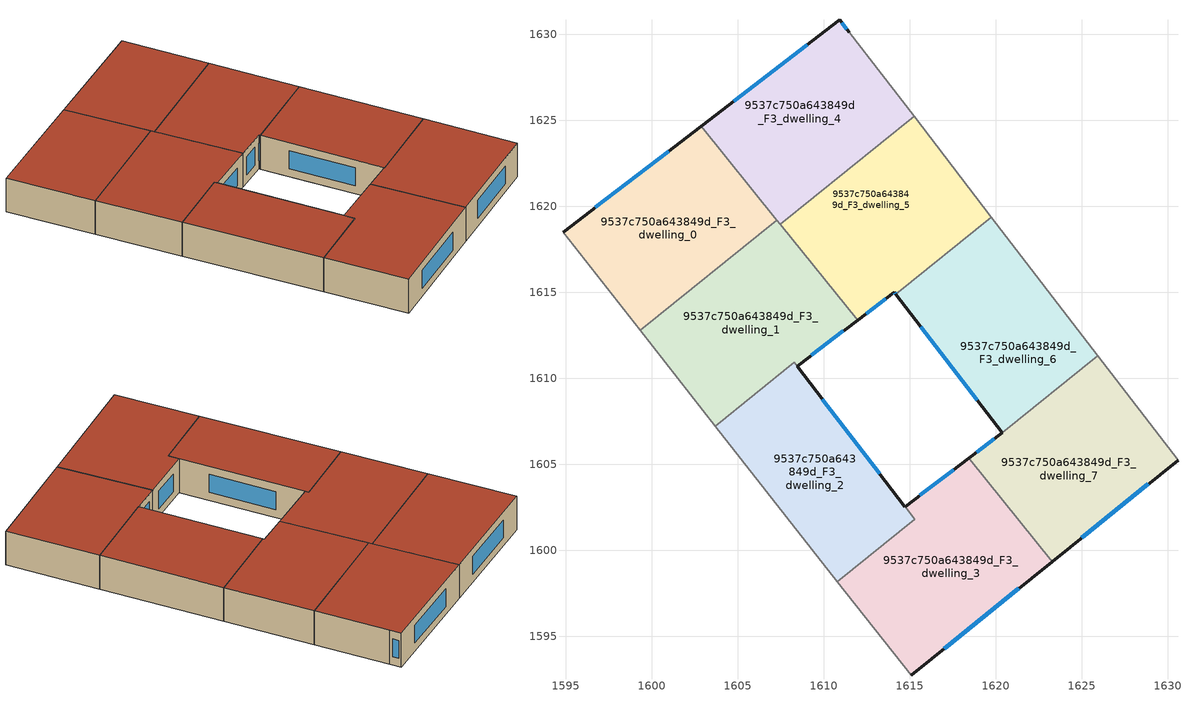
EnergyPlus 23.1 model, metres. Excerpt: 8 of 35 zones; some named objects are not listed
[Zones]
9537c750a643849d_F3_dwelling_0
 floor to 9537c750a643849d_F2_dwelling_0 (EU_floor_Construction): 1602.86,1624.67 1607.27,1619.2 1599.31,1612.79 1594.83,1618.49 z9
 wall outside (EU_wall_Construction): 1602.86,1624.67 1594.83,1618.49 z9:12
 wall to 9537c750a643849d_F3_dwelling_1 (EU_wall_Construction): 1599.31,1612.79 1607.27,1619.2 z9:12
 wall adiabatic (EU_wall_Construction): 1594.83,1618.49 1599.31,1612.79 z9:12
 wall to 9537c750a643849d_F3_dwelling_4 (EU_wall_Construction): 1607.27,1619.2 1602.86,1624.67 z9:12
 window (EU_Window_Construction): 1600.98,1623.21 1596.72,1619.94 z9.7:11.3
 roof outside (EU_roof_Construction): 1607.27,1619.2 1602.86,1624.67 1594.83,1618.49 1599.31,1612.79 z12
9537c750a643849d_F3_dwelling_1
 floor to 9537c750a643849d_F2_dwelling_1 (EU_floor_Construction): 1607.27,1619.2 1611.95,1613.38 1608.44,1610.71 1608.28,1610.92 1603.68,1607.22 1599.31,1612.79 z9
 wall outside (EU_wall_Construction): 1608.44,1610.71 1611.95,1613.38 z9:12
 wall adiabatic (EU_wall_Construction): 1599.31,1612.79 1603.68,1607.22 z9:12
 wall to 9537c750a643849d_F3_dwelling_2 (EU_wall_Construction): 1603.68,1607.22 1608.28,1610.92 1608.44,1610.71 z9:12
 wall to 9537c750a643849d_F3_dwelling_5 (EU_wall_Construction): 1611.95,1613.38 1607.46,1618.96 z9:12
 wall to 9537c750a643849d_F3_dwelling_4 (EU_wall_Construction): 1607.46,1618.96 1607.27,1619.2 z9:12
 window (EU_Window_Construction): 1609.27,1611.34 1611.13,1612.75 z9.7:11.3
 roof outside (EU_roof_Construction): 1608.44,1610.71 1611.95,1613.38 1607.27,1619.2 1599.31,1612.79 1603.68,1607.22 1608.28,1610.92 z12
9537c750a643849d_F3_dwelling_2
 floor to 9537c750a643849d_F2_dwelling_2 (EU_floor_Construction): 1608.28,1610.92 1615.28,1601.8 1610.79,1598.18 1603.68,1607.22 z9
 wall outside (EU_wall_Construction): 1614.71,1602.54 1608.44,1610.71 z9:12
 wall adiabatic (EU_wall_Construction): 1603.68,1607.22 1610.79,1598.18 z9:12
 wall to 9537c750a643849d_F3_dwelling_3 (EU_wall_Construction): 1610.79,1598.18 1615.28,1601.8 1614.71,1602.54 z9:12
 window (EU_Window_Construction): 1613.24,1604.46 1609.92,1608.79 z9.7:11.3
 roof outside (EU_roof_Construction): 1615.28,1601.8 1608.28,1610.92 1603.68,1607.22 1610.79,1598.18 z12
9537c750a643849d_F3_dwelling_3
 floor to 9537c750a643849d_F2_dwelling_3 (EU_floor_Construction): 1618.41,1605.36 1623.26,1599.34 1615.07,1592.73 1610.79,1598.18 1615.28,1601.8 1614.71,1602.54 z9
 wall outside (EU_wall_Construction): 1618.41,1605.36 1614.71,1602.54 / 1615.07,1592.73 1623.26,1599.34 z9:12
 wall adiabatic (EU_wall_Construction): 1610.79,1598.18 1615.07,1592.73 z9:12
 wall to 9537c750a643849d_F3_dwelling_7 (EU_wall_Construction): 1623.26,1599.34 1618.46,1605.3 1618.41,1605.36 z9:12
 window (EU_Window_Construction): 1617.55,1604.7 1615.58,1603.2 / 1616.99,1594.28 1621.34,1597.79 z9.7:11.3
 roof outside (EU_roof_Construction): 1623.26,1599.34 1618.41,1605.36 1614.71,1602.54 1615.28,1601.8 1610.79,1598.18 1615.07,1592.73 z12
9537c750a643849d_F3_dwelling_4
 floor to 9537c750a643849d_F2_dwelling_4 (EU_floor_Construction): 1611.47,1630.13 1614.35,1626.38 1606.55,1620.09 1602.86,1624.67 1610.91,1630.85 z9
 floor to 9537c750a643849d_F2_dwelling_5 (EU_floor_Construction): 1614.35,1626.38 1615.24,1625.23 1607.46,1618.96 1606.55,1620.09 z9
 wall outside (EU_wall_Construction): 1611.47,1630.13 1610.91,1630.85 1602.86,1624.67 z9:12
 wall adiabatic (EU_wall_Construction): 1615.24,1625.23 1611.47,1630.13 z9:12
 wall to 9537c750a643849d_F3_dwelling_5 (EU_wall_Construction): 1607.46,1618.96 1615.24,1625.23 z9:12
 window (EU_Window_Construction): 1609.02,1629.4 1604.75,1626.12 / 1611.34,1630.3 1611.04,1630.68 z9.7:11.3
 roof outside (EU_roof_Construction): 1615.24,1625.23 1611.47,1630.13 1610.91,1630.85 1602.86,1624.67 1607.46,1618.96 z12
9537c750a643849d_F3_dwelling_5
 floor to 9537c750a643849d_F2_dwelling_5 (EU_floor_Construction): 1615.24,1625.23 1617.91,1621.75 1610.21,1615.55 1607.46,1618.96 z9
 floor to 9537c750a643849d_F2_dwelling_6 (EU_floor_Construction): 1617.91,1621.75 1619.73,1619.37 1614.18,1614.89 1614.09,1615.01 1611.95,1613.38 1610.21,1615.55 z9
 wall outside (EU_wall_Construction): 1611.95,1613.38 1614.09,1615.01 1614.18,1614.89 z9:12
 wall adiabatic (EU_wall_Construction): 1619.73,1619.37 1615.24,1625.23 z9:12
 wall to 9537c750a643849d_F3_dwelling_6 (EU_wall_Construction): 1614.18,1614.89 1619.73,1619.37 z9:12
 window (EU_Window_Construction): 1612.45,1613.76 1613.59,1614.63 / 1614.11,1614.98 1614.16,1614.92 z9.7:11.3
 roof outside (EU_roof_Construction): 1614.18,1614.89 1619.73,1619.37 1615.24,1625.23 1607.46,1618.96 1611.95,1613.38 1614.09,1615.01 z12
9537c750a643849d_F3_dwelling_6
 floor to 9537c750a643849d_F2_dwelling_7 (EU_floor_Construction): 1622.21,1616.14 1625.92,1611.31 1620.37,1606.84 1620.36,1606.84 1616.66,1611.67 z9
 floor to 9537c750a643849d_F2_dwelling_6 (EU_floor_Construction): 1619.73,1619.37 1622.21,1616.14 1616.66,1611.67 1614.18,1614.89 z9
 wall outside (EU_wall_Construction): 1614.18,1614.89 1620.36,1606.85 z9:12
 wall adiabatic (EU_wall_Construction): 1625.92,1611.31 1619.73,1619.37 z9:12
 wall to 9537c750a643849d_F3_dwelling_7 (EU_wall_Construction): 1620.36,1606.84 1620.37,1606.83 / 1620.37,1606.84 1625.92,1611.31 z9:12
 window (EU_Window_Construction): 1615.63,1613 1618.9,1608.74 z9.7:11.3
 roof outside (EU_roof_Construction): 1625.92,1611.31 1619.73,1619.37 1614.18,1614.89 1620.36,1606.85 1620.37,1606.83 z12
9537c750a643849d_F3_dwelling_7
 floor to 9537c750a643849d_F2_dwelling_7 (EU_floor_Construction): 1625.92,1611.31 1626.85,1610.11 1621.29,1605.63 1620.37,1606.83 z9
 floor to 9537c750a643849d_F2_dwelling_8 (EU_floor_Construction): 1626.85,1610.11 1630.58,1605.25 1623.26,1599.34 1618.41,1605.36 1620.36,1606.84 1621.29,1605.63 z9
 wall outside (EU_wall_Construction): 1620.36,1606.84 1618.41,1605.36 / 1623.26,1599.34 1630.58,1605.25 z9:12
 wall adiabatic (EU_wall_Construction): 1630.58,1605.25 1625.92,1611.31 z9:12
 window (EU_Window_Construction): 1619.9,1606.5 1618.87,1605.71 / 1624.98,1600.73 1628.86,1603.86 z9.7:11.3
 roof outside (EU_roof_Construction): 1630.58,1605.25 1625.92,1611.31 1620.37,1606.83 1620.36,1606.84 1618.41,1605.36 1618.46,1605.3 1623.26,1599.34 z12
[Building]
EU S2 Campaign: North Axis=0; Terrain=City; Solar Distribution=FullExterior
[Site:Location]
Budapest.Ferenc.Liszt.Intl.AP: Latitude=47.437; Longitude=19.256; Time Zone=1; Elevation=185
[SizingPeriod:WeatherFileDays]
AnnualSizingPeriod: Begin Month=1; Begin Day of Month=1; End Month=12; End Day of Month=31; Day of Week for Start Day=Monday; Use Weather File Daylight Saving Period=No; Use Weather File Rain and Snow Indicators=No
[MATERIAL]
EU_InternalMass_Material: Roughness=MediumRough; Thickness=0.1; Conductivity=1; Density=1800; Specific Heat=900; Thermal Absorptance=0.9; Solar Absorptance=0.7; Visible Absorptance=0.7
[MATERIAL:NOMASS] Roughness=MediumRough; Thermal Absorptance=0.9; Solar Absorptance=0.7; Visible Absorptance=0.7
Name | Thermal Resistance
EU_wall_NoMass | 0.832559
EU_roof_NoMass | 1.39638
EU_floor_NoMass | 0.872794
[WINDOWMATERIAL:SIMPLEGLAZINGSYSTEM]
EU_Window_SimpleGlazing: UFactor=2.79869; Solar Heat Gain Coefficient=0.75; Visible Transmittance=0.75
[CONSTRUCTION]
EU_wall_Construction: EU_wall_NoMass
EU_roof_Construction: EU_roof_NoMass
EU_floor_Construction: EU_floor_NoMass
EU_Window_Construction: EU_Window_SimpleGlazing
EU_InternalMass_Construction: EU_InternalMass_Material
[ZONE] Type=1; Multiplier=1; Ceiling Height=autocalculate; Floor Area=autocalculate; Part of Total Floor Area=Yes
Name | Volume
9537c750a643849d_F3_dwelling_0 | 217.835
9537c750a643849d_F3_dwelling_1 | 222.206
9537c750a643849d_F3_dwelling_2 | 201.324
9537c750a643849d_F3_dwelling_3 | 229.997
9537c750a643849d_F3_dwelling_4 | 217.85
9537c750a643849d_F3_dwelling_5 | 217.853
9537c750a643849d_F3_dwelling_6 | 217.521
9537c750a643849d_F3_dwelling_7 | 218.162
[INTERNALMASS] Construction=EU_InternalMass_Construction
Name | Zone or ZoneList | Surface Area
9537c750a643849d_F3_dwelling_0_EU_InternalMass | 9537c750a643849d_F3_dwelling_0 | 72.6118
9537c750a643849d_F3_dwelling_1_EU_InternalMass | 9537c750a643849d_F3_dwelling_1 | 74.0681
9537c750a643849d_F3_dwelling_2_EU_InternalMass | 9537c750a643849d_F3_dwelling_2 | 67.108
9537c750a643849d_F3_dwelling_3_EU_InternalMass | 9537c750a643849d_F3_dwelling_3 | 76.6636
9537c750a643849d_F3_dwelling_4_EU_InternalMass | 9537c750a643849d_F3_dwelling_4 | 72.6166
9537c750a643849d_F3_dwelling_5_EU_InternalMass | 9537c750a643849d_F3_dwelling_5 | 72.6177
9537c750a643849d_F3_dwelling_6_EU_InternalMass | 9537c750a643849d_F3_dwelling_6 | 72.5068
9537c750a643849d_F3_dwelling_7_EU_InternalMass | 9537c750a643849d_F3_dwelling_7 | 72.7208
[OTHEREQUIPMENT] Fuel Type=Electricity; Design Level Calculation Method=Watts/Area; Power per Zone Floor Area=1; Fraction Latent=0; Fraction Radiant=0; Fraction Lost=0; Carbon Dioxide Generation Rate=0; EndUse Subcategory=EU_Step8_InternalGains
Name | Zone or ZoneList or Space or SpaceList | Schedule
EU_Step8_InternalGain_9537c750a643849d_F3_dwelling_0_f000 | 9537c750a643849d_F3_dwelling_0 | EU_Step8_GainSchedule_9537c750a643849d_F3_dwelling_0_f000
EU_Step8_InternalGain_9537c750a643849d_F3_dwelling_1_f000 | 9537c750a643849d_F3_dwelling_1 | EU_Step8_GainSchedule_9537c750a643849d_F3_dwelling_1_f000
EU_Step8_InternalGain_9537c750a643849d_F3_dwelling_2_f000 | 9537c750a643849d_F3_dwelling_2 | EU_Step8_GainSchedule_9537c750a643849d_F3_dwelling_2_f000
EU_Step8_InternalGain_9537c750a643849d_F3_dwelling_3_f000 | 9537c750a643849d_F3_dwelling_3 | EU_Step8_GainSchedule_9537c750a643849d_F3_dwelling_3_f000
EU_Step8_InternalGain_9537c750a643849d_F3_dwelling_4_f000 | 9537c750a643849d_F3_dwelling_4 | EU_Step8_GainSchedule_9537c750a643849d_F3_dwelling_4_f000
EU_Step8_InternalGain_9537c750a643849d_F3_dwelling_5_f000 | 9537c750a643849d_F3_dwelling_5 | EU_Step8_GainSchedule_9537c750a643849d_F3_dwelling_5_f000
EU_Step8_InternalGain_9537c750a643849d_F3_dwelling_6_f000 | 9537c750a643849d_F3_dwelling_6 | EU_Step8_GainSchedule_9537c750a643849d_F3_dwelling_6_f000
EU_Step8_InternalGain_9537c750a643849d_F3_dwelling_7_f000 | 9537c750a643849d_F3_dwelling_7 | EU_Step8_GainSchedule_9537c750a643849d_F3_dwelling_7_f000
[ZONEVENTILATION:DESIGNFLOWRATE] Schedule=EU_AlwaysOn; Design Flow Rate Calculation Method=AirChanges/Hour; Air Changes per Hour=0.475469; Ventilation Type=Natural; Fan Pressure Rise=0; Fan Total Efficiency=1; Constant Term Coefficient=1; Temperature Term Coefficient=0; Velocity Term Coefficient=0; Velocity Squared Term Coefficient=0; Minimum Indoor Temperature=-100; Maximum Indoor Temperature=100; Delta Temperature=-100; Minimum Outdoor Temperature=-100; Maximum Outdoor Temperature=100; Maximum Wind Speed=40
Name | Zone or ZoneList or Space or SpaceList
EU_ConstantAir_9537c750a643849d_F3_dwelling_0 | 9537c750a643849d_F3_dwelling_0
EU_ConstantAir_9537c750a643849d_F3_dwelling_1 | 9537c750a643849d_F3_dwelling_1
EU_ConstantAir_9537c750a643849d_F3_dwelling_2 | 9537c750a643849d_F3_dwelling_2
EU_ConstantAir_9537c750a643849d_F3_dwelling_3 | 9537c750a643849d_F3_dwelling_3
EU_ConstantAir_9537c750a643849d_F3_dwelling_4 | 9537c750a643849d_F3_dwelling_4
EU_ConstantAir_9537c750a643849d_F3_dwelling_5 | 9537c750a643849d_F3_dwelling_5
EU_ConstantAir_9537c750a643849d_F3_dwelling_6 | 9537c750a643849d_F3_dwelling_6
EU_ConstantAir_9537c750a643849d_F3_dwelling_7 | 9537c750a643849d_F3_dwelling_7
[HVACTEMPLATE:ZONE:IDEALLOADSAIRSYSTEM] System Availability Schedule=EU_AlwaysOn; Maximum Heating Supply Air Temperature=50; Minimum Cooling Supply Air Temperature=13; Maximum Heating Supply Air Humidity Ratio=0.0156; Minimum Cooling Supply Air Humidity Ratio=0.0077; Heating Limit=NoLimit; Cooling Limit=NoLimit; Heating Availability Schedule=EU_AlwaysOn; Cooling Availability Schedule=EU_CoolingOff; Dehumidification Control Type=ConstantSensibleHeatRatio; Cooling Sensible Heat Ratio=0.7; Dehumidification Setpoint=60; Humidification Control Type=None; Humidification Setpoint=30; Outdoor Air Method=None; Outdoor Air Flow Rate per Person=0.00944; Outdoor Air Flow Rate per Zone Floor Area=0; Outdoor Air Flow Rate per Zone=0; Demand Controlled Ventilation Type=None; Outdoor Air Economizer Type=NoEconomizer; Heat Recovery Type=None; Sensible Heat Recovery Effectiveness=0.7; Latent Heat Recovery Effectiveness=0.65
Name | Template Thermostat
9537c750a643849d_F3_dwelling_0 | EU_HeatOnly_9537c750a643849d_F3_dwelling_0
9537c750a643849d_F3_dwelling_1 | EU_HeatOnly_9537c750a643849d_F3_dwelling_1
9537c750a643849d_F3_dwelling_2 | EU_HeatOnly_9537c750a643849d_F3_dwelling_2
9537c750a643849d_F3_dwelling_3 | EU_HeatOnly_9537c750a643849d_F3_dwelling_3
9537c750a643849d_F3_dwelling_4 | EU_HeatOnly_9537c750a643849d_F3_dwelling_4
9537c750a643849d_F3_dwelling_5 | EU_HeatOnly_9537c750a643849d_F3_dwelling_5
9537c750a643849d_F3_dwelling_6 | EU_HeatOnly_9537c750a643849d_F3_dwelling_6
9537c750a643849d_F3_dwelling_7 | EU_HeatOnly_9537c750a643849d_F3_dwelling_7
[SIZING:ZONE] Zone Cooling Design Supply Air Temperature Input Method=SupplyAirTemperature; Zone Cooling Design Supply Air Temperature=13; Zone Heating Design Supply Air Temperature Input Method=SupplyAirTemperature; Zone Heating Design Supply Air Temperature=50; Zone Cooling Design Supply Air Humidity Ratio=0.008; Zone Heating Design Supply Air Humidity Ratio=0.008; Cooling Design Air Flow Method=DesignDay; Cooling Design Air Flow Rate=0; Cooling Minimum Air Flow per Zone Floor Area=0.000762; Cooling Minimum Air Flow=0; Cooling Minimum Air Flow Fraction=0.2; Heating Design Air Flow Method=DesignDay; Heating Design Air Flow Rate=0; Heating Maximum Air Flow per Zone Floor Area=0.002032; Heating Maximum Air Flow=0.141576; Heating Maximum Air Flow Fraction=0.3; Account for Dedicated Outdoor Air System=No; Dedicated Outdoor Air System Control Strategy=NeutralSupplyAir; Dedicated Outdoor Air Low Setpoint Temperature for Design=autosize; Dedicated Outdoor Air High Setpoint Temperature for Design=autosize; Zone Load Sizing Method=Sensible Load Only No Latent Load; Zone Latent Cooling Design Supply Air Humidity Ratio Input Method=HumidityRatioDifference; Zone Cooling Design Supply Air Humidity Ratio Difference=0.005; Zone Latent Heating Design Supply Air Humidity Ratio Input Method=HumidityRatioDifference; Zone Humidification Design Supply Air Humidity Ratio Difference=0.005
9537c750a643849d_F3_dwelling_0; 9537c750a643849d_F3_dwelling_1; 9537c750a643849d_F3_dwelling_2; 9537c750a643849d_F3_dwelling_3; 9537c750a643849d_F3_dwelling_4; 9537c750a643849d_F3_dwelling_5; 9537c750a643849d_F3_dwelling_6; 9537c750a643849d_F3_dwelling_7
[SCHEDULE:CONSTANT]
Name | Hourly Value
EU_AlwaysOn | 1
EU_CoolingOff | 0
[SCHEDULE:FILE] Column Number=1; Rows to Skip at Top=0; Number of Hours of Data=8760; Column Separator=Comma; Interpolate to Timestep=No; Minutes per Item=60; Adjust Schedule for Daylight Savings=Yes
Name | File
EU_Step8_GainSchedule_9537c750a643849d_F3_dwelling_0_f000 | ../../schedules/9537c750a643849d/9537c750a643849d_F3_dwelling_0_f000_gain.csv
EU_Step8_GainSchedule_9537c750a643849d_F3_dwelling_1_f000 | ../../schedules/9537c750a643849d/9537c750a643849d_F3_dwelling_1_f000_gain.csv
EU_Step8_GainSchedule_9537c750a643849d_F3_dwelling_2_f000 | ../../schedules/9537c750a643849d/9537c750a643849d_F3_dwelling_2_f000_gain.csv
EU_Step8_GainSchedule_9537c750a643849d_F3_dwelling_3_f000 | ../../schedules/9537c750a643849d/9537c750a643849d_F3_dwelling_3_f000_gain.csv
EU_Step8_GainSchedule_9537c750a643849d_F3_dwelling_4_f000 | ../../schedules/9537c750a643849d/9537c750a643849d_F3_dwelling_4_f000_gain.csv
EU_Step8_GainSchedule_9537c750a643849d_F3_dwelling_5_f000 | ../../schedules/9537c750a643849d/9537c750a643849d_F3_dwelling_5_f000_gain.csv
EU_Step8_GainSchedule_9537c750a643849d_F3_dwelling_6_f000 | ../../schedules/9537c750a643849d/9537c750a643849d_F3_dwelling_6_f000_gain.csv
EU_Step8_GainSchedule_9537c750a643849d_F3_dwelling_7_f000 | ../../schedules/9537c750a643849d/9537c750a643849d_F3_dwelling_7_f000_gain.csv
